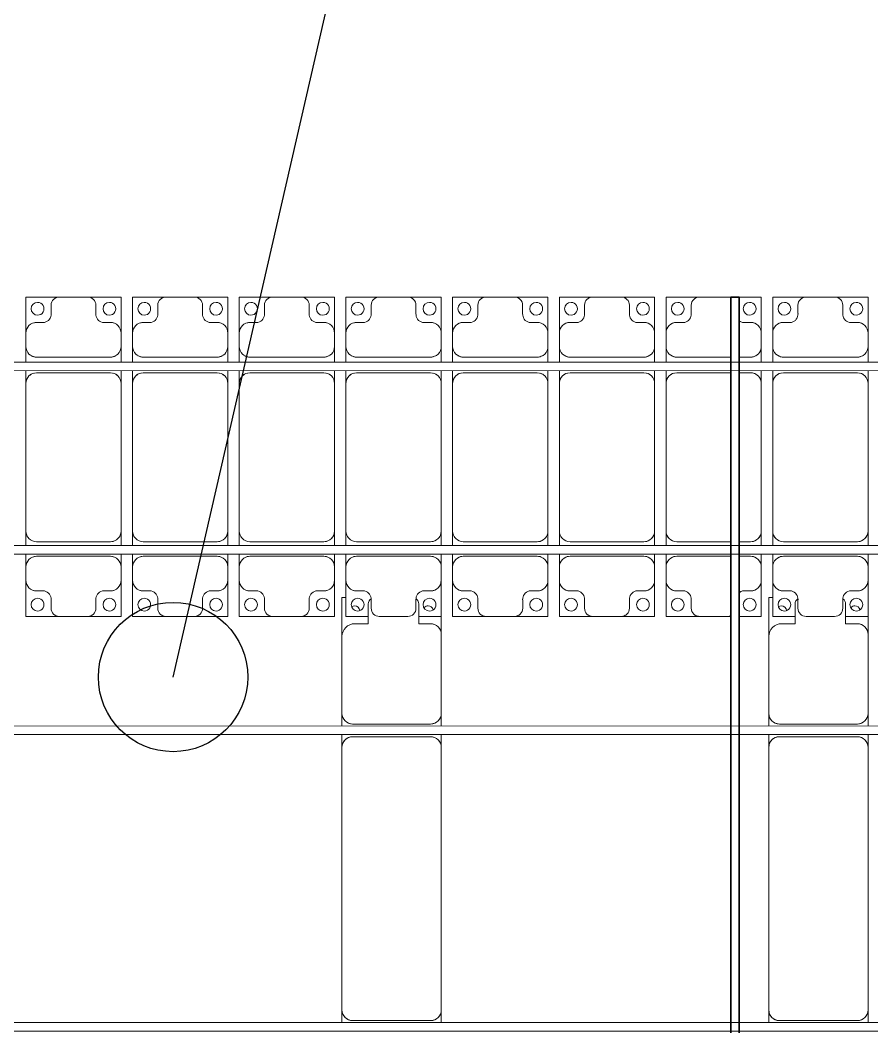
# Model space of a CAD drawing. Header units: millimetres. Extents: x -201615 to 10595, y 61217 to 115919.
# Drawn here: x -143625 to -139633, y 105332 to 110050 of the extents above; entities that cross this region are included whole.
import ezdxf

# ---------------------------------------------------------------- set-up
doc = ezdxf.new("R2010")
doc.units = ezdxf.units.MM
doc.layers.add('A-GENM', color=13, linetype='Continuous', lineweight=9)
doc.layers.add('S-BEAM', color=12, linetype='Continuous', lineweight=9)
doc.layers.add('GC-BICH NEO', color=6, linetype='Continuous')
doc.layers.add('GC-DAY NEO', color=5, linetype='Continuous')

# ---------------------------------------------------------------- blocks, each defined once
blk = doc.blocks.new('Dai phaodi lai - DẢI PHAO ĐI LẠI-38152-BỐ TRÍ KHUNG KẾT CẤU BÈ PIN 03')
at = {"layer": 'A-GENM', "color": 7}
for p, q in [((50276.8, 748.4), (50433.1, 748.4)), ((50276.8, 579.3), (50276.8, 748.4)), ((50395.1, 710.4), (50395.1, 670.7)), ((50566.9, 748.4), (50433.1, 748.4)), ((50566.9, 748.4), (50723.2, 748.4)), ((50604.9, 670.7), (50604.9, 710.4)), ((50723.2, 748.4), (50723.2, 579.3)), ((50776.8, 748.4), (50933.1, 748.4)), ((50776.8, 579.3), (50776.8, 748.4)), ((50895.1, 710.4), (50895.1, 670.7)), ((51066.9, 748.4), (50933.1, 748.4)), ((51066.9, 748.4), (51223.2, 748.4)), ((51104.9, 670.7), (51104.9, 710.4)), ((51223.2, 748.4), (51223.2, 579.3)), ((51276.8, 748.4), (51433.1, 748.4)), ((51276.8, 579.3), (51276.8, 748.4)), ((51395.1, 710.4), (51395.1, 670.7)), ((51566.9, 748.4), (51433.1, 748.4)), ((51566.9, 748.4), (51723.2, 748.4)), ((51604.9, 670.7), (51604.9, 710.4)), ((51723.2, 748.4), (51723.2, 579.3)), ((51776.8, 748.4), (51933.1, 748.4)), ((51776.8, 579.3), (51776.8, 748.4)), ((51895.1, 710.4), (51895.1, 670.7)), ((52066.9, 748.4), (51933.1, 748.4)), ((52066.9, 748.4), (52223.2, 748.4)), ((52104.9, 670.7), (52104.9, 710.4)), ((52223.2, 748.4), (52223.2, 579.3)), ((52276.8, 748.4), (52433.1, 748.4)), ((52276.8, 579.3), (52276.8, 748.4)), ((52395.1, 710.4), (52395.1, 670.7)), ((52566.9, 748.4), (52433.1, 748.4)), ((52566.9, 748.4), (52723.2, 748.4)), ((52604.9, 670.7), (52604.9, 710.4)), ((52723.2, 748.4), (52723.2, 579.3)), ((52776.8, 748.4), (52933.1, 748.4)), ((52776.8, 579.3), (52776.8, 748.4)), ((52895.1, 710.4), (52895.1, 670.7)), ((53066.9, 748.4), (52933.1, 748.4)), ((53066.9, 748.4), (53223.2, 748.4)), ((53104.9, 670.7), (53104.9, 710.4)), ((53223.2, 748.4), (53223.2, 579.3)), ((53276.8, 748.4), (53433.1, 748.4)), ((53276.8, 579.3), (53276.8, 748.4)), ((53395.1, 710.4), (53395.1, 670.7)), ((53566.9, 748.4), (53433.1, 748.4)), ((53566.9, 748.4), (53579.8, 748.4)), ((53619.8, 748.4), (53723.2, 748.4)), ((53723.2, 748.4), (53723.2, 579.3)), ((53776.8, 748.4), (53933.1, 748.4)), ((53776.8, 579.3), (53776.8, 748.4)), ((53895.1, 710.4), (53895.1, 670.7)), ((54066.9, 748.4), (53933.1, 748.4)), ((54066.9, 748.4), (54223.2, 748.4)), ((54104.9, 670.7), (54104.9, 710.4)), ((54223.2, 748.4), (54223.2, 579.3)), ((50364.3, 629.3), (50326.8, 629.3)), ((50673.2, 629.3), (50635.7, 629.3)), ((50864.3, 629.3), (50826.8, 629.3)), ((51173.2, 629.3), (51135.7, 629.3)), ((51364.3, 629.3), (51326.8, 629.3)), ((51673.2, 629.3), (51635.7, 629.3)), ((51864.3, 629.3), (51826.8, 629.3)), ((52173.2, 629.3), (52135.7, 629.3)), ((52364.3, 629.3), (52326.8, 629.3)), ((52673.2, 629.3), (52635.7, 629.3)), ((52864.3, 629.3), (52826.8, 629.3)), ((53173.2, 629.3), (53135.7, 629.3)), ((53364.3, 629.3), (53326.8, 629.3)), ((53673.2, 629.3), (53635.7, 629.3)), ((53864.3, 629.3), (53826.8, 629.3)), ((54173.2, 629.3), (54135.7, 629.3)), ((50276.8, 579.3), (50276.8, 516.7)), ((50723.2, 516.7), (50723.2, 579.3)), ((50776.8, 579.3), (50776.8, 516.7)), ((51223.2, 516.7), (51223.2, 579.3)), ((51276.8, 579.3), (51276.8, 516.7)), ((51723.2, 516.7), (51723.2, 579.3)), ((51776.8, 579.3), (51776.8, 516.7)), ((52223.2, 516.7), (52223.2, 579.3)), ((52276.8, 579.3), (52276.8, 516.7)), ((52723.2, 516.7), (52723.2, 579.3)), ((52776.8, 579.3), (52776.8, 516.7)), ((53223.2, 516.7), (53223.2, 579.3)), ((53276.8, 579.3), (53276.8, 516.7)), ((53723.2, 516.7), (53723.2, 579.3)), ((53776.8, 579.3), (53776.8, 516.7)), ((54223.2, 516.7), (54223.2, 579.3)), ((50276.8, 443.3), (50276.8, 516.7)), ((50723.2, 516.7), (50723.2, 443.3)), ((50776.8, 443.3), (50776.8, 516.7)), ((51223.2, 516.7), (51223.2, 443.3)), ((51276.8, 443.3), (51276.8, 516.7)), ((51723.2, 516.7), (51723.2, 443.3)), ((51776.8, 443.3), (51776.8, 516.7)), ((52223.2, 516.7), (52223.2, 443.3)), ((52276.8, 443.3), (52276.8, 516.7)), ((52723.2, 516.7), (52723.2, 443.3)), ((52776.8, 443.3), (52776.8, 516.7)), ((53223.2, 516.7), (53223.2, 443.3)), ((53276.8, 443.3), (53276.8, 516.7)), ((53723.2, 516.7), (53723.2, 443.3)), ((53776.8, 443.3), (53776.8, 516.7)), ((54223.2, 516.7), (54223.2, 443.3)), ((50326.8, 466.7), (50673.2, 466.7)), ((50826.8, 466.7), (51173.2, 466.7)), ((51326.8, 466.7), (51673.2, 466.7)), ((51826.8, 466.7), (52173.2, 466.7)), ((52326.8, 466.7), (52673.2, 466.7)), ((52826.8, 466.7), (53173.2, 466.7)), ((53326.8, 466.7), (53579.8, 466.7)), ((53619.8, 466.7), (53673.2, 466.7)), ((53826.8, 466.7), (54173.2, 466.7)), ((50276.8, 343.3), (50276.8, 403.3)), ((50673.2, 393.3), (50326.8, 393.3)), ((50723.2, 403.3), (50723.2, 343.3)), ((50776.8, 343.3), (50776.8, 403.3)), ((51173.2, 393.3), (50826.8, 393.3)), ((51223.2, 403.3), (51223.2, 343.3)), ((51276.8, 343.3), (51276.8, 403.3)), ((51673.2, 393.3), (51326.8, 393.3)), ((51723.2, 403.3), (51723.2, 343.3)), ((51776.8, 343.3), (51776.8, 403.3)), ((52173.2, 393.3), (51826.8, 393.3)), ((52223.2, 403.3), (52223.2, 343.3)), ((52276.8, 343.3), (52276.8, 403.3)), ((52673.2, 393.3), (52326.8, 393.3)), ((52723.2, 403.3), (52723.2, 343.3)), ((52776.8, 343.3), (52776.8, 403.3)), ((53173.2, 393.3), (52826.8, 393.3)), ((53223.2, 403.3), (53223.2, 343.3)), ((53276.8, 343.3), (53276.8, 403.3)), ((53579.8, 393.3), (53326.8, 393.3)), ((53673.2, 393.3), (53619.8, 393.3)), ((53723.2, 403.3), (53723.2, 343.3)), ((53776.8, 343.3), (53776.8, 403.3)), ((54173.2, 393.3), (53826.8, 393.3)), ((54223.2, 403.3), (54223.2, 343.3)), ((50276.8, 343.3), (50276.8, -348.3)), ((50723.2, -348.3), (50723.2, 343.3)), ((50776.8, 343.3), (50776.8, -348.3)), ((51223.2, -348.3), (51223.2, 343.3)), ((51276.8, 343.3), (51276.8, -348.3)), ((51723.2, -348.3), (51723.2, 343.3)), ((51776.8, 343.3), (51776.8, -348.3)), ((52223.2, -348.3), (52223.2, 343.3)), ((52276.8, 343.3), (52276.8, -348.3)), ((52723.2, -348.3), (52723.2, 343.3)), ((52776.8, 343.3), (52776.8, -348.3)), ((53223.2, -348.3), (53223.2, 343.3)), ((53276.8, 343.3), (53276.8, -348.3)), ((53723.2, -348.3), (53723.2, 343.3)), ((53776.8, 343.3), (53776.8, -348.3)), ((54223.2, -348.3), (54223.2, 343.3)), ((50276.8, -416.7), (50276.8, -348.3)), ((50723.2, -348.3), (50723.2, -416.7)), ((50776.8, -416.7), (50776.8, -348.3)), ((51223.2, -348.3), (51223.2, -416.7)), ((51276.8, -416.7), (51276.8, -348.3)), ((51723.2, -348.3), (51723.2, -416.7)), ((51776.8, -416.7), (51776.8, -348.3)), ((52223.2, -348.3), (52223.2, -416.7)), ((52276.8, -416.7), (52276.8, -348.3)), ((52723.2, -348.3), (52723.2, -416.7)), ((52776.8, -416.7), (52776.8, -348.3)), ((53223.2, -348.3), (53223.2, -416.7)), ((53276.8, -416.7), (53276.8, -348.3)), ((53723.2, -348.3), (53723.2, -416.7)), ((53776.8, -416.7), (53776.8, -348.3)), ((54223.2, -348.3), (54223.2, -416.7)), ((50326.8, -398.3), (50673.2, -398.3)), ((50826.8, -398.3), (51173.2, -398.3)), ((51326.8, -398.3), (51673.2, -398.3)), ((51826.8, -398.3), (52173.2, -398.3)), ((52326.8, -398.3), (52673.2, -398.3)), ((52826.8, -398.3), (53173.2, -398.3)), ((53326.8, -398.3), (53579.8, -398.3)), ((53619.8, -398.3), (53673.2, -398.3)), ((53826.8, -398.3), (54173.2, -398.3)), ((50276.8, -516.7), (50276.8, -456.7)), ((50673.2, -466.7), (50326.8, -466.7)), ((50723.2, -456.7), (50723.2, -516.7)), ((50776.8, -516.7), (50776.8, -456.7)), ((51173.2, -466.7), (50826.8, -466.7)), ((51223.2, -456.7), (51223.2, -516.7)), ((51276.8, -516.7), (51276.8, -456.7)), ((51673.2, -466.7), (51326.8, -466.7)), ((51723.2, -456.7), (51723.2, -516.7)), ((51776.8, -516.7), (51776.8, -456.7)), ((52173.2, -466.7), (51826.8, -466.7)), ((52223.2, -456.7), (52223.2, -516.7)), ((52276.8, -516.7), (52276.8, -456.7)), ((52673.2, -466.7), (52326.8, -466.7)), ((52723.2, -456.7), (52723.2, -516.7)), ((52776.8, -516.7), (52776.8, -456.7)), ((53173.2, -466.7), (52826.8, -466.7)), ((53223.2, -456.7), (53223.2, -516.7)), ((53276.8, -516.7), (53276.8, -456.7)), ((53579.8, -466.7), (53326.8, -466.7)), ((53673.2, -466.7), (53619.8, -466.7)), ((53723.2, -456.7), (53723.2, -516.7)), ((53776.8, -516.7), (53776.8, -456.7)), ((54173.2, -466.7), (53826.8, -466.7)), ((54223.2, -456.7), (54223.2, -516.7)), ((50276.8, -516.7), (50276.8, -579.3)), ((50723.2, -579.3), (50723.2, -516.7)), ((50776.8, -516.7), (50776.8, -579.3)), ((51223.2, -579.3), (51223.2, -516.7)), ((51276.8, -516.7), (51276.8, -579.3)), ((51723.2, -579.3), (51723.2, -516.7)), ((51776.8, -516.7), (51776.8, -579.3)), ((52223.2, -579.3), (52223.2, -516.7)), ((52276.8, -516.7), (52276.8, -579.3)), ((52723.2, -579.3), (52723.2, -516.7)), ((52776.8, -516.7), (52776.8, -579.3)), ((53223.2, -579.3), (53223.2, -516.7)), ((53276.8, -516.7), (53276.8, -579.3)), ((53723.2, -579.3), (53723.2, -516.7)), ((53776.8, -516.7), (53776.8, -579.3)), ((54223.2, -579.3), (54223.2, -516.7)), ((50276.8, -748.4), (50276.8, -579.3)), ((50723.2, -579.3), (50723.2, -748.4)), ((50776.8, -748.4), (50776.8, -579.3)), ((51223.2, -579.3), (51223.2, -748.4)), ((51276.8, -748.4), (51276.8, -579.3)), ((51723.2, -579.3), (51723.2, -748.4)), ((51776.8, -748.4), (51776.8, -579.3)), ((52223.2, -579.3), (52223.2, -748.4)), ((52276.8, -748.4), (52276.8, -579.3)), ((52723.2, -579.3), (52723.2, -748.4)), ((52776.8, -748.4), (52776.8, -579.3)), ((53223.2, -579.3), (53223.2, -748.4)), ((53276.8, -748.4), (53276.8, -579.3)), ((53723.2, -579.3), (53723.2, -748.4)), ((53776.8, -748.4), (53776.8, -579.3)), ((54223.2, -579.3), (54223.2, -748.4)), ((50326.8, -629.3), (50364.3, -629.3)), ((50635.7, -629.3), (50673.2, -629.3)), ((50826.8, -629.3), (50864.3, -629.3)), ((51135.7, -629.3), (51173.2, -629.3)), ((51326.8, -629.3), (51364.3, -629.3)), ((51635.7, -629.3), (51673.2, -629.3)), ((51826.8, -629.3), (51864.3, -629.3)), ((52135.7, -629.3), (52173.2, -629.3)), ((52326.8, -629.3), (52364.3, -629.3)), ((52635.7, -629.3), (52673.2, -629.3)), ((52826.8, -629.3), (52864.3, -629.3)), ((53135.7, -629.3), (53173.2, -629.3)), ((53326.8, -629.3), (53364.3, -629.3)), ((53635.7, -629.3), (53673.2, -629.3)), ((53826.8, -629.3), (53864.3, -629.3)), ((54135.7, -629.3), (54173.2, -629.3)), ((50395.1, -670.7), (50395.1, -710.4)), ((50604.9, -710.4), (50604.9, -670.7)), ((50895.1, -670.7), (50895.1, -710.4)), ((51104.9, -710.4), (51104.9, -670.7)), ((51395.1, -670.7), (51395.1, -710.4)), ((51604.9, -710.4), (51604.9, -670.7)), ((51895.1, -670.7), (51895.1, -710.4)), ((52104.9, -710.4), (52104.9, -670.7)), ((52395.1, -670.7), (52395.1, -710.4)), ((52604.9, -710.4), (52604.9, -670.7)), ((52895.1, -670.7), (52895.1, -710.4)), ((53104.9, -710.4), (53104.9, -670.7)), ((53395.1, -670.7), (53395.1, -710.4)), ((53895.1, -670.7), (53895.1, -710.4)), ((54104.9, -710.4), (54104.9, -670.7)), ((50433.1, -748.4), (50276.8, -748.4)), ((50433.1, -748.4), (50566.9, -748.4)), ((50723.2, -748.4), (50566.9, -748.4)), ((50933.1, -748.4), (50776.8, -748.4)), ((50933.1, -748.4), (51066.9, -748.4)), ((51223.2, -748.4), (51066.9, -748.4)), ((51433.1, -748.4), (51276.8, -748.4)), ((51433.1, -748.4), (51566.9, -748.4)), ((51723.2, -748.4), (51566.9, -748.4)), ((51881.6, -748.4), (51776.8, -748.4)), ((51933.1, -748.4), (52066.9, -748.4)), ((52223.2, -748.4), (52118, -748.4)), ((52433.1, -748.4), (52276.8, -748.4)), ((52433.1, -748.4), (52566.9, -748.4)), ((52723.2, -748.4), (52566.9, -748.4)), ((52933.1, -748.4), (52776.8, -748.4)), ((52933.1, -748.4), (53066.9, -748.4)), ((53223.2, -748.4), (53066.9, -748.4)), ((53433.1, -748.4), (53276.8, -748.4)), ((53433.1, -748.4), (53566.9, -748.4)), ((53579.8, -748.4), (53566.9, -748.4)), ((53723.2, -748.4), (53619.8, -748.4)), ((53881.6, -748.4), (53776.8, -748.4)), ((53933.1, -748.4), (54066.9, -748.4)), ((54223.2, -748.4), (54118, -748.4))]:
    blk.add_line(p, q, dxfattribs=at)
for centre, radius, start, end in [((50331.6, 693.3), 30, 90, 270), ((50331.6, 693.3), 30, 270, 90), ((50433.1, 710.4), 38, 90, 180), ((50433.1, 710.4), 38, 90, 120), ((50566.9, 710.4), 38, 0, 90), ((50566.9, 710.4), 38, 60, 90), ((50668.4, 693.3), 30, 90, 270), ((50668.4, 693.3), 30, 270, 90), ((50831.6, 693.3), 30, 90, 270), ((50831.6, 693.3), 30, 270, 90), ((50933.1, 710.4), 38, 90, 180), ((50933.1, 710.4), 38, 90, 120), ((51066.9, 710.4), 38, 0, 90), ((51066.9, 710.4), 38, 60, 90), ((51168.4, 693.3), 30, 90, 270), ((51168.4, 693.3), 30, 270, 90), ((51331.6, 693.3), 30, 90, 270), ((51331.6, 693.3), 30, 270, 90), ((51433.1, 710.4), 38, 90, 180), ((51433.1, 710.4), 38, 90, 120), ((51566.9, 710.4), 38, 0, 90), ((51566.9, 710.4), 38, 60, 90), ((51668.4, 693.3), 30, 90, 270), ((51668.4, 693.3), 30, 270, 90), ((51831.6, 693.3), 30, 90, 270), ((51831.6, 693.3), 30, 270, 90), ((51933.1, 710.4), 38, 90, 180), ((51933.1, 710.4), 38, 90, 120), ((52066.9, 710.4), 38, 0, 90), ((52066.9, 710.4), 38, 60, 90), ((52168.4, 693.3), 30, 90, 270), ((52168.4, 693.3), 30, 270, 90), ((52331.6, 693.3), 30, 90, 270), ((52331.6, 693.3), 30, 270, 90), ((52433.1, 710.4), 38, 90, 180), ((52433.1, 710.4), 38, 90, 120), ((52566.9, 710.4), 38, 0, 90), ((52566.9, 710.4), 38, 60, 90), ((52668.4, 693.3), 30, 90, 270), ((52668.4, 693.3), 30, 270, 90), ((52831.6, 693.3), 30, 90, 270), ((52831.6, 693.3), 30, 270, 90), ((52933.1, 710.4), 38, 90, 180), ((52933.1, 710.4), 38, 90, 120), ((53066.9, 710.4), 38, 0, 90), ((53066.9, 710.4), 38, 60, 90), ((53168.4, 693.3), 30, 90, 270), ((53168.4, 693.3), 30, 270, 90), ((53331.6, 693.3), 30, 90, 270), ((53331.6, 693.3), 30, 270, 90), ((53433.1, 710.4), 38, 90, 180), ((53433.1, 710.4), 38, 90, 120), ((53566.9, 710.4), 38, 75, 90), ((53566.9, 710.4), 38, 75, 90), ((53668.4, 693.3), 30, 90, 270), ((53668.4, 693.3), 30, 270, 90), ((53831.6, 693.3), 30, 90, 270), ((53831.6, 693.3), 30, 270, 90), ((53933.1, 710.4), 38, 90, 180), ((53933.1, 710.4), 38, 90, 120), ((54066.9, 710.4), 38, 0, 90), ((54066.9, 710.4), 38, 60, 90), ((54168.4, 693.3), 30, 90, 270), ((54168.4, 693.3), 30, 270, 90), ((50355.2, 668.2), 40, 283.1885, 3.5081), ((50644.8, 668.2), 40, 176.4919, 256.8115), ((50855.2, 668.2), 40, 283.1885, 3.5081), ((51144.8, 668.2), 40, 176.4919, 256.8115), ((51355.2, 668.2), 40, 283.1885, 3.5081), ((51644.8, 668.2), 40, 176.4919, 256.8115), ((51855.2, 668.2), 40, 283.1885, 3.5081), ((52144.8, 668.2), 40, 176.4919, 256.8115), ((52355.2, 668.2), 40, 283.1885, 3.5081), ((52644.8, 668.2), 40, 176.4919, 256.8115), ((52855.2, 668.2), 40, 283.1885, 3.5081), ((53144.8, 668.2), 40, 176.4919, 256.8115), ((53355.2, 668.2), 40, 283.1885, 3.5081), ((53855.2, 668.2), 40, 283.1885, 3.5081), ((54144.8, 668.2), 40, 176.4919, 256.8115), ((50326.8, 579.3), 50, 90, 180), ((50326.8, 579.3), 50, 90, 120), ((50673.2, 579.3), 50, 0, 90), ((50673.2, 579.3), 50, 60, 90), ((50826.8, 579.3), 50, 90, 180), ((50826.8, 579.3), 50, 91.0003, 120), ((51173.2, 579.3), 50, 0, 90), ((51173.2, 579.3), 50, 60, 90), ((51326.8, 579.3), 50, 90, 180), ((51326.8, 579.3), 50, 90, 120), ((51673.2, 579.3), 50, 0, 90), ((51673.2, 579.3), 50, 60, 90), ((51826.8, 579.3), 50, 90, 180), ((51826.8, 579.3), 50, 90, 120), ((52173.2, 579.3), 50, 0, 90), ((52173.2, 579.3), 50, 60, 90), ((52326.8, 579.3), 50, 90, 180), ((52326.8, 579.3), 50, 90, 120), ((52673.2, 579.3), 50, 0, 90), ((52673.2, 579.3), 50, 60, 90), ((52826.8, 579.3), 50, 90, 180), ((52826.8, 579.3), 50, 90, 120), ((53173.2, 579.3), 50, 0, 90), ((53173.2, 579.3), 50, 60, 90), ((53326.8, 579.3), 50, 90, 180), ((53326.8, 579.3), 50, 90, 120), ((53644.8, 668.2), 40, 231.1785, 256.8115), ((53673.2, 579.3), 50, 0, 90), ((53673.2, 579.3), 50, 60, 90), ((53826.8, 579.3), 50, 90, 180), ((53826.8, 579.3), 50, 90, 120), ((54173.2, 579.3), 50, 0, 90), ((54173.2, 579.3), 50, 60, 90), ((50326.8, 516.7), 50, 180, 270), ((50326.8, 516.7), 50, 240, 270), ((50673.2, 516.7), 50, 270, 360), ((50673.2, 516.7), 50, 270, 300), ((50826.8, 516.7), 50, 180, 270), ((50826.8, 516.7), 50, 240, 268.9972), ((51173.2, 516.7), 50, 270, 360), ((51173.2, 516.7), 50, 270, 300), ((51326.8, 516.7), 50, 180, 270), ((51326.8, 516.7), 50, 240, 270), ((51673.2, 516.7), 50, 270, 360), ((51673.2, 516.7), 50, 270, 300), ((51826.8, 516.7), 50, 180, 270), ((51826.8, 516.7), 50, 240, 270), ((52173.2, 516.7), 50, 270, 0), ((52173.2, 516.7), 50, 270, 300), ((52326.8, 516.7), 50, 180, 270), ((52326.8, 516.7), 50, 240, 270), ((52673.2, 516.7), 50, 270, 0), ((52673.2, 516.7), 50, 270, 300), ((52826.8, 516.7), 50, 180, 270), ((52826.8, 516.7), 50, 240, 270), ((53173.2, 516.7), 50, 270, 360), ((53173.2, 516.7), 50, 270, 300), ((53326.8, 516.7), 50, 180, 270), ((53326.8, 516.7), 50, 240, 270), ((53673.2, 516.7), 50, 270, 345), ((53673.2, 516.7), 50, 270, 300), ((53673.2, 516.7), 50, 345.0052, 360), ((53826.8, 516.7), 50, 180, 270), ((53826.8, 516.7), 50, 240, 270), ((54173.2, 516.7), 50, 270, 0), ((54173.2, 516.7), 50, 270, 300), ((50326.8, 343.3), 50, 90, 180), ((50326.8, 343.3), 50, 105, 135), ((50673.2, 343.3), 50, 0, 90), ((50673.2, 343.3), 50, 45, 75), ((50826.8, 343.3), 50, 90, 180), ((50826.8, 343.3), 50, 105, 135), ((51173.2, 343.3), 50, 0, 90), ((51173.2, 343.3), 50, 45, 75), ((51326.8, 343.3), 50, 90, 180), ((51326.8, 343.3), 50, 105, 135), ((51673.2, 343.3), 50, 0, 90), ((51673.2, 343.3), 50, 45, 75), ((51826.8, 343.3), 50, 90, 180), ((51826.8, 343.3), 50, 105, 135), ((52173.2, 343.3), 50, 0, 90), ((52173.2, 343.3), 50, 45, 75), ((52326.8, 343.3), 50, 90, 180), ((52326.8, 343.3), 50, 105, 135), ((52673.2, 343.3), 50, 360, 90), ((52673.2, 343.3), 50, 45, 73.5094), ((52826.8, 343.3), 50, 90, 180), ((52826.8, 343.3), 50, 105, 135), ((53173.2, 343.3), 50, 0, 90), ((53173.2, 343.3), 50, 45, 75), ((53326.8, 343.3), 50, 90, 180), ((53326.8, 343.3), 50, 105, 135), ((53673.2, 343.3), 50, 15.0041, 90), ((53673.2, 343.3), 50, 45, 75), ((53826.8, 343.3), 50, 90, 180), ((53826.8, 343.3), 50, 105, 135), ((54173.2, 343.3), 50, 0, 90), ((54173.2, 343.3), 50, 45, 75), ((50326.8, 343.3), 50, 150, 180), ((50826.8, 343.3), 50, 150, 180), ((51326.8, 343.3), 50, 150, 180), ((51826.8, 343.3), 50, 150, 180), ((52326.8, 343.3), 50, 150, 180), ((52826.8, 343.3), 50, 150, 180), ((53326.8, 343.3), 50, 150, 180), ((53673.2, 343.3), 50, 360, 15), ((53826.8, 343.3), 50, 150, 180), ((50326.8, -348.3), 50, 180, 270), ((50326.8, -348.3), 50, 195, 225), ((50673.2, -348.3), 50, 270, 360), ((50673.2, -348.3), 50, 315, 345), ((50826.8, -348.3), 50, 180, 270), ((50826.8, -348.3), 50, 195, 225), ((51173.2, -348.3), 50, 270, 360), ((51173.2, -348.3), 50, 315, 345), ((51326.8, -348.3), 50, 180, 270), ((51326.8, -348.3), 50, 195, 225), ((51673.2, -348.3), 50, 270, 0), ((51673.2, -348.3), 50, 315, 345), ((51826.8, -348.3), 50, 180, 270), ((51826.8, -348.3), 50, 195, 225), ((52173.2, -348.3), 50, 270, 360), ((52173.2, -348.3), 50, 315, 345), ((52326.8, -348.3), 50, 180, 270), ((52326.8, -348.3), 50, 195, 225), ((52673.2, -348.3), 50, 270, 360), ((52673.2, -348.3), 50, 315, 345), ((52826.8, -348.3), 50, 180, 270), ((52826.8, -348.3), 50, 195, 225), ((53173.2, -348.3), 50, 270, 360), ((53173.2, -348.3), 50, 315, 345), ((53326.8, -348.3), 50, 180, 270), ((53326.8, -348.3), 50, 195, 225), ((53673.2, -348.3), 50, 270, 360), ((53673.2, -348.3), 50, 315, 344.9674), ((53826.8, -348.3), 50, 180, 270), ((53826.8, -348.3), 50, 195, 225), ((54173.2, -348.3), 50, 270, 360), ((54173.2, -348.3), 50, 315, 345), ((50673.2, -348.3), 50, 270, 300), ((51173.2, -348.3), 50, 270, 300), ((51673.2, -348.3), 50, 270, 300), ((52173.2, -348.3), 50, 270, 300), ((52673.2, -348.3), 50, 270, 300), ((53173.2, -348.3), 50, 270, 300), ((53673.2, -348.3), 50, 270, 300), ((54173.2, -348.3), 50, 270, 300), ((50326.8, -516.7), 50, 90, 180), ((50326.8, -516.7), 50, 90, 120), ((50673.2, -516.7), 50, 360, 90), ((50673.2, -516.7), 50, 60, 90), ((50826.8, -516.7), 50, 90, 180), ((50826.8, -516.7), 50, 91.0171, 120), ((51173.2, -516.7), 50, 360, 90), ((51173.2, -516.7), 50, 60, 90), ((51326.8, -516.7), 50, 90, 180), ((51326.8, -516.7), 50, 90, 120), ((51673.2, -516.7), 50, 0, 90), ((51673.2, -516.7), 50, 60, 90), ((51826.8, -516.7), 50, 90, 180), ((51826.8, -516.7), 50, 90, 120), ((52173.2, -516.7), 50, 360, 90), ((52173.2, -516.7), 50, 60, 90), ((52326.8, -516.7), 50, 90, 180), ((52326.8, -516.7), 50, 90, 120), ((52673.2, -516.7), 50, 0, 90), ((52673.2, -516.7), 50, 60, 90), ((52826.8, -516.7), 50, 90, 180), ((52826.8, -516.7), 50, 90, 120), ((53173.2, -516.7), 50, 360, 90), ((53173.2, -516.7), 50, 60, 90), ((53326.8, -516.7), 50, 90, 180), ((53326.8, -516.7), 50, 90, 120), ((53673.2, -516.7), 50, 0, 90), ((53673.2, -516.7), 50, 60, 90), ((53826.8, -516.7), 50, 90, 180), ((53826.8, -516.7), 50, 90, 120), ((54173.2, -516.7), 50, 360, 90), ((54173.2, -516.7), 50, 60, 90), ((50326.8, -579.3), 50, 180, 270), ((50673.2, -579.3), 50, 270, 0), ((50826.8, -579.3), 50, 180, 270), ((51173.2, -579.3), 50, 270, 360), ((51326.8, -579.3), 50, 180, 270), ((51673.2, -579.3), 50, 270, 360), ((51826.8, -579.3), 50, 180, 270), ((52173.2, -579.3), 50, 270, 360), ((52326.8, -579.3), 50, 180, 270), ((52673.2, -579.3), 50, 270, 360), ((52826.8, -579.3), 50, 180, 270), ((53173.2, -579.3), 50, 270, 0), ((53326.8, -579.3), 50, 180, 270), ((53673.2, -579.3), 50, 270, 360), ((53826.8, -579.3), 50, 180, 270), ((54173.2, -579.3), 50, 270, 360), ((50326.8, -579.3), 50, 240, 270), ((50355.2, -668.2), 40, 356.4919, 76.8115), ((50644.8, -668.2), 40, 103.1885, 183.5081), ((50673.2, -579.3), 50, 270, 300), ((50826.8, -579.3), 50, 240, 268.9804), ((50855.2, -668.2), 40, 356.4919, 76.8115), ((51144.8, -668.2), 40, 103.1885, 183.5081), ((51173.2, -579.3), 50, 270, 300), ((51326.8, -579.3), 50, 240, 270), ((51355.2, -668.2), 40, 356.4919, 76.8115), ((51644.8, -668.2), 40, 103.1885, 183.5081), ((51673.2, -579.3), 50, 270, 300), ((51826.8, -579.3), 50, 240, 270), ((51855.2, -668.2), 40, 356.4919, 76.8115), ((52144.8, -668.2), 40, 103.1885, 183.5081), ((52173.2, -579.3), 50, 270, 300), ((52326.8, -579.3), 50, 240, 270), ((52355.2, -668.2), 40, 356.4919, 76.8115), ((52644.8, -668.2), 40, 103.1885, 183.5081), ((52673.2, -579.3), 50, 270, 300), ((52826.8, -579.3), 50, 240, 270), ((52855.2, -668.2), 40, 356.4919, 76.8115), ((53144.8, -668.2), 40, 103.1885, 183.5081), ((53173.2, -579.3), 50, 270, 300), ((53326.8, -579.3), 50, 240, 270), ((53355.2, -668.2), 40, 356.4919, 76.8115), ((53644.8, -668.2), 40, 103.1885, 128.8215), ((53673.2, -579.3), 50, 270, 300), ((53826.8, -579.3), 50, 240, 270), ((53855.2, -668.2), 40, 356.4919, 76.8115), ((54144.8, -668.2), 40, 103.1885, 183.5081), ((54173.2, -579.3), 50, 270, 300), ((50331.6, -693.3), 30, 90, 270), ((50331.6, -693.3), 30, 270, 90), ((50668.4, -693.3), 30, 90, 270), ((50668.4, -693.3), 30, 270, 90), ((50831.6, -693.3), 30, 90, 270), ((50831.6, -693.3), 30, 270, 90), ((51168.4, -693.3), 30, 90, 270), ((51168.4, -693.3), 30, 270, 90), ((51331.6, -693.3), 30, 90, 270), ((51331.6, -693.3), 30, 270, 90), ((51668.4, -693.3), 30, 90, 270), ((51668.4, -693.3), 30, 270, 90), ((51831.6, -693.3), 30, 90, 270), ((51831.6, -693.3), 30, 270, 90), ((52168.4, -693.3), 30, 90, 270), ((52168.4, -693.3), 30, 270, 90), ((52331.6, -693.3), 30, 90, 270), ((52331.6, -693.3), 30, 270, 90), ((52668.4, -693.3), 30, 90, 270), ((52668.4, -693.3), 30, 270, 90), ((52831.6, -693.3), 30, 90, 270), ((52831.6, -693.3), 30, 270, 90), ((53168.4, -693.3), 30, 90, 270), ((53168.4, -693.3), 30, 270, 90), ((53331.6, -693.3), 30, 90, 270), ((53331.6, -693.3), 30, 270, 90), ((53668.4, -693.3), 30, 90, 270), ((53668.4, -693.3), 30, 270, 90), ((53831.6, -693.3), 30, 90, 270), ((53831.6, -693.3), 30, 270, 90), ((54168.4, -693.3), 30, 90, 270), ((54168.4, -693.3), 30, 270, 90), ((50433.1, -710.4), 38, 180, 270), ((50433.1, -710.4), 38, 240, 270), ((50566.9, -710.4), 38, 270, 0), ((50566.9, -710.4), 38, 270, 300), ((50933.1, -710.4), 38, 180, 270), ((50933.1, -710.4), 38, 240, 270), ((51066.9, -710.4), 38, 270, 360), ((51066.9, -710.4), 38, 270, 300), ((51433.1, -710.4), 38, 180, 270), ((51433.1, -710.4), 38, 240, 270), ((51566.9, -710.4), 38, 270, 0), ((51566.9, -710.4), 38, 270, 300), ((51933.1, -710.4), 38, 180, 270), ((52066.9, -710.4), 38, 270, 0), ((52433.1, -710.4), 38, 180, 270), ((52433.1, -710.4), 38, 240, 270), ((52566.9, -710.4), 38, 270, 0), ((52566.9, -710.4), 38, 270, 300), ((52933.1, -710.4), 38, 180, 270), ((52933.1, -710.4), 38, 240, 270), ((53066.9, -710.4), 38, 270, 0), ((53066.9, -710.4), 38, 270, 300), ((53433.1, -710.4), 38, 180, 270), ((53433.1, -710.4), 38, 240, 270), ((53566.9, -710.4), 38, 270, 285), ((53566.9, -710.4), 38, 270, 285), ((53933.1, -710.4), 38, 180, 270), ((54066.9, -710.4), 38, 270, 0)]:
    blk.add_arc(centre, radius, start, end, dxfattribs=at)
blk = doc.blocks.new('Dai phao do pin - DẢI PHAO ĐỠ PIN-16696-BỐ TRÍ KHUNG KẾT CẤU BÈ PIN 03')
at = {"layer": 'A-GENM', "color": 7}
for p, q in [((31950.3, 241.6), (32009.7, 241.6)), ((33240.3, 241.6), (32009.7, 241.6)), ((33240.3, 241.6), (33300.3, 241.6)), ((33340.3, 241.6), (33399.7, 241.6)), ((33759.7, 241.6), (33399.7, 241.6)), ((33759.7, 241.6), (33942.2, 241.6)), ((33942.2, 241.6), (33942.2, 223.1)), ((31959.7, 191.6), (31959.7, -173.4)), ((33290.3, -173.4), (33290.3, 191.6)), ((33349.7, 191.6), (33349.7, -173.4)), ((33819.7, 118.2), (33819.7, 181.6)), ((33912.2, 118.2), (33819.7, 118.2)), ((33819.7, -173.4), (33819.7, -118.2)), ((33819.7, -118.2), (33912.2, -118.2)), ((32009.7, -223.4), (31950.3, -223.4)), ((32009.7, -223.4), (33240.3, -223.4)), ((33300.3, -223.4), (33240.3, -223.4)), ((33399.7, -223.4), (33340.3, -223.4)), ((33399.7, -223.4), (33769.7, -223.4)), ((33854, -223.4), (33769.7, -223.4))]:
    blk.add_line(p, q, dxfattribs=at)
for centre, radius, start, end in [((32009.7, 191.6), 50, 90, 180), ((33240.3, 191.6), 50, 360, 90), ((33240.3, 191.6), 50, 15, 75), ((33399.7, 191.6), 50, 90, 180), ((33759.7, 181.6), 60, 360, 90), ((32009.7, 191.6), 50, 120, 180), ((33399.7, 191.6), 50, 150, 180), ((33878.6, 183.2), 25, 360, 30), ((33878.6, 183.2), 25, 275.3835, 0), ((33912.2, 88.2), 30, 34.3261, 90), ((33912.2, -88.2), 30, 270, 324.8292), ((32009.7, -173.4), 50, 180, 270), ((32009.7, -173.4), 50, 180, 210), ((33240.3, -173.4), 50, 270, 360), ((33240.3, -173.4), 50, 330, 360), ((33399.7, -173.4), 50, 180, 270), ((33399.7, -173.4), 50, 180, 210), ((33769.7, -173.4), 50, 270, 0), ((33769.7, -173.4), 50, 330, 0), ((33878.6, -161.8), 25, 285, 0), ((33878.6, -161.8), 25, 0, 45), ((32009.7, -173.4), 50, 225, 255), ((33240.3, -173.4), 50, 285, 315)]:
    blk.add_arc(centre, radius, start, end, dxfattribs=at)
blk = doc.blocks.new('Dầm C52 - Dầm C52-37700-BỐ TRÍ KHUNG KẾT CẤU BÈ PIN 03')
at = {"layer": 'S-BEAM', "color": 1, "lineweight": 18}
for p, q in [((-50562.7, 20), (50562.7, 20)), ((50562.7, -20), (-50562.7, -20))]:
    blk.add_line(p, q, dxfattribs=at)
blk = doc.blocks.new('Dầm C52 - Hộp 40x60-33945-BỐ TRÍ KHUNG KẾT CẤU BÈ PIN 03')
at = {"layer": 'S-BEAM', "color": 3, "lineweight": 35}
for p, q in [((-19602.5, 20), (19602.5, 20)), ((19602.5, 20), (19602.5, -20)), ((19602.5, -20), (-19602.5, -20))]:
    blk.add_line(p, q, dxfattribs=at)
blk = doc.blocks.new('HOBANMONG_BEPIN 3_rvt-1-BỐ TRÍ KHUNG KẾT CẤU BÈ PIN 03')
at = {"layer": 'A-GENM', "lineweight": 9}
for name, p, rotation in [('Dai phaodi lai - DẢI PHAO ĐI LẠI-38152-BỐ TRÍ KHUNG KẾT CẤU BÈ PIN 03', (-193874.7, 108003.4), 0.0007586094741477002), ('Dai phao do pin - DẢI PHAO ĐỠ PIN-16696-BỐ TRÍ KHUNG KẾT CẤU BÈ PIN 03', (-141874.4, 73401.7), 90.00075860989254), ('Dai phao do pin - DẢI PHAO ĐỠ PIN-16696-BỐ TRÍ KHUNG KẾT CẤU BÈ PIN 03', (-139874.4, 73401.7), 90.00075860989254)]:
    blk.add_blockref(name, p, dxfattribs=dict(at, rotation=rotation))
at = {"layer": 'S-BEAM', "lineweight": 9}
for name, p, rotation in [('Dầm C52 - Hộp 40x60-33945-BỐ TRÍ KHUNG KẾT CẤU BÈ PIN 03', (-140274.6, 89149.9), 90.00075860989091), ('Dầm C52 - Dầm C52-37700-BỐ TRÍ KHUNG KẾT CẤU BÈ PIN 03', (-143909.2, 108427.4), 180.0007586094741), ('Dầm C52 - Dầm C52-37700-BỐ TRÍ KHUNG KẾT CẤU BÈ PIN 03', (-143909.2, 107567.4), 180.0007586094741), ('Dầm C52 - Dầm C52-37700-BỐ TRÍ KHUNG KẾT CẤU BÈ PIN 03', (-143909.2, 106722), 180.0007586094741), ('Dầm C52 - Dầm C52-37700-BỐ TRÍ KHUNG KẾT CẤU BÈ PIN 03', (-143909.2, 105332), 180.0007586094741)]:
    blk.add_blockref(name, p, dxfattribs=dict(at, rotation=rotation))

msp = doc.modelspace()

# ---------------------------------------------------------------- linework, layer by layer
at = {"layer": 'GC-BICH NEO'}
msp.add_circle((-142908.2, 106971.6), 350, dxfattribs=at)
at = {"layer": 'GC-DAY NEO'}
msp.add_line((-142908.2, 106971.6), (-141117, 114768.5), dxfattribs=at)

# ---------------------------------------------------------------- block references
at = {"lineweight": 5}
msp.add_blockref('HOBANMONG_BEPIN 3_rvt-1-BỐ TRÍ KHUNG KẾT CẤU BÈ PIN 03', (0, 0), dxfattribs=at)

doc.saveas('drawing.dxf')
